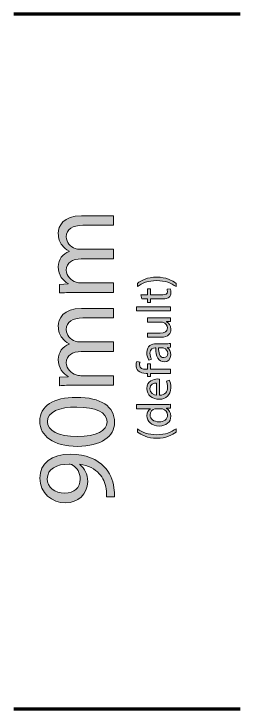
# Model space of a CAD drawing. Header units: inches. Extents: x -842 to 1422, y 2 to 295.
# Drawn here: x 940.5 to 969.7, y 163.2 to 253.2 of the extents above; entities that cross this region are included whole.
import ezdxf

# ---------------------------------------------------------------- set-up
doc = ezdxf.new("R2010")
doc.units = ezdxf.units.IN
doc.header["$MEASUREMENT"] = 0
doc.layers.add('Layer 1', color=7, linetype='Continuous')

# ---------------------------------------------------------------- blocks, each defined once
blk = doc.blocks.new('block 12')
at = {"layer": 'Layer 1', "true_color": 0xffffff}
h = blk.add_hatch(color=7, dxfattribs=at)
h.dxf.hatch_style = 2
edge = h.paths.add_edge_path()
edge.add_spline(control_points=[(948.257, 217.125), (947.537, 217.125), (946.947, 217.111), (946.372, 217.068), (946.372, 217.068), (946.372, 218.175), (946.372, 218.175), (946.372, 218.175), (947.494, 218.233), (947.494, 218.233), (947.494, 218.233), (947.494, 218.276), (947.494, 218.276), (946.832, 218.665), (946.213, 219.312), (946.213, 220.463), (946.213, 221.413), (946.789, 222.133), (947.609, 222.435), (947.609, 222.435), (947.609, 222.464), (947.609, 222.464), (947.221, 222.68), (946.919, 222.953), (946.703, 223.241), (946.387, 223.658), (946.213, 224.119), (946.213, 224.78), (946.213, 225.701), (946.818, 227.068), (949.235, 227.068), (949.235, 227.068), (953.336, 227.068), (953.336, 227.068), (953.336, 227.068), (953.336, 225.83), (953.336, 225.83), (953.336, 225.83), (949.393, 225.83), (949.393, 225.83), (948.055, 225.83), (947.25, 225.341), (947.25, 224.319), (947.25, 223.6), (947.782, 223.039), (948.4, 222.823), (948.573, 222.766), (948.803, 222.722), (949.034, 222.722), (949.034, 222.722), (953.336, 222.722), (953.336, 222.722), (953.336, 222.722), (953.336, 221.485), (953.336, 221.485), (953.336, 221.485), (949.163, 221.485), (949.163, 221.485), (948.055, 221.485), (947.25, 220.996), (947.25, 220.032), (947.25, 219.24), (947.883, 218.665), (948.516, 218.463), (948.702, 218.391), (948.918, 218.362), (949.134, 218.362), (949.134, 218.362), (953.336, 218.362), (953.336, 218.362), (953.336, 218.362), (953.336, 217.125), (953.336, 217.125), (953.336, 217.125), (948.257, 217.125), (948.257, 217.125)], knot_values=[0, 0, 0, 0, 1, 1, 1, 2, 2, 2, 3, 3, 3, 4, 4, 4, 5, 5, 5, 6, 6, 6, 7, 7, 7, 8, 8, 8, 9, 9, 9, 10, 10, 10, 11, 11, 11, 12, 12, 12, 13, 13, 13, 14, 14, 14, 15, 15, 15, 16, 16, 16, 17, 17, 17, 18, 18, 18, 19, 19, 19, 20, 20, 20, 21, 21, 21, 22, 22, 22, 23, 23, 23, 24, 24, 24, 25, 25, 25, 25], degree=3, periodic=1)
h = blk.add_hatch(color=7, dxfattribs=at)
h.dxf.hatch_style = 2
edge = h.paths.add_edge_path()
edge.add_spline(control_points=[(948.257, 205.126), (947.537, 205.126), (946.947, 205.111), (946.372, 205.068), (946.372, 205.068), (946.372, 206.176), (946.372, 206.176), (946.372, 206.176), (947.494, 206.234), (947.494, 206.234), (947.494, 206.234), (947.494, 206.277), (947.494, 206.277), (946.832, 206.665), (946.213, 207.313), (946.213, 208.464), (946.213, 209.414), (946.789, 210.133), (947.609, 210.435), (947.609, 210.435), (947.609, 210.464), (947.609, 210.464), (947.221, 210.68), (946.919, 210.954), (946.703, 211.242), (946.387, 211.659), (946.213, 212.119), (946.213, 212.781), (946.213, 213.702), (946.818, 215.069), (949.235, 215.069), (949.235, 215.069), (953.336, 215.069), (953.336, 215.069), (953.336, 215.069), (953.336, 213.831), (953.336, 213.831), (953.336, 213.831), (949.393, 213.831), (949.393, 213.831), (948.055, 213.831), (947.25, 213.342), (947.25, 212.32), (947.25, 211.601), (947.782, 211.04), (948.4, 210.824), (948.573, 210.766), (948.803, 210.723), (949.034, 210.723), (949.034, 210.723), (953.336, 210.723), (953.336, 210.723), (953.336, 210.723), (953.336, 209.486), (953.336, 209.486), (953.336, 209.486), (949.163, 209.486), (949.163, 209.486), (948.055, 209.486), (947.25, 208.996), (947.25, 208.032), (947.25, 207.241), (947.883, 206.665), (948.516, 206.464), (948.702, 206.392), (948.918, 206.363), (949.134, 206.363), (949.134, 206.363), (953.336, 206.363), (953.336, 206.363), (953.336, 206.363), (953.336, 205.126), (953.336, 205.126), (953.336, 205.126), (948.257, 205.126), (948.257, 205.126), (948.257, 205.126), (948.257, 205.126), (948.257, 205.126)], knot_values=[0, 0, 0, 0, 1, 1, 1, 2, 2, 2, 3, 3, 3, 4, 4, 4, 5, 5, 5, 6, 6, 6, 7, 7, 7, 8, 8, 8, 9, 9, 9, 10, 10, 10, 11, 11, 11, 12, 12, 12, 13, 13, 13, 14, 14, 14, 15, 15, 15, 16, 16, 16, 17, 17, 17, 18, 18, 18, 19, 19, 19, 20, 20, 20, 21, 21, 21, 22, 22, 22, 23, 23, 23, 24, 24, 24, 25, 25, 25, 26, 26, 26, 26], degree=3, periodic=1)
h = blk.add_hatch(color=7, dxfattribs=at)
h.dxf.hatch_style = 2
edge = h.paths.add_edge_path()
edge.add_spline(control_points=[(948.559, 203.558), (951.739, 203.558), (953.494, 202.379), (953.494, 200.306), (953.494, 198.479), (951.782, 197.242), (948.688, 197.213), (945.552, 197.213), (943.825, 198.566), (943.825, 200.465), (943.825, 202.436), (945.58, 203.558), (948.559, 203.558)], knot_values=[0, 0, 0, 0, 1, 1, 1, 2, 2, 2, 3, 3, 3, 4, 4, 4, 4], degree=3, periodic=1)
edge = h.paths.add_edge_path()
edge.add_spline(control_points=[(948.702, 198.48), (951.134, 198.48), (952.516, 199.228), (952.516, 200.379), (952.516, 201.674), (951.005, 202.293), (948.616, 202.293), (946.314, 202.293), (944.803, 201.703), (944.803, 200.393), (944.804, 199.285), (946.156, 198.48), (948.702, 198.48)], knot_values=[0, 0, 0, 0, 1, 1, 1, 2, 2, 2, 3, 3, 3, 4, 4, 4, 4], degree=3, periodic=1)
h = blk.add_hatch(color=7, dxfattribs=at)
h.dxf.hatch_style = 2
edge = h.paths.add_edge_path()
edge.add_spline(control_points=[(952.444, 190.696), (952.472, 190.969), (952.444, 191.285), (952.401, 191.717), (952.3, 192.451), (951.997, 193.142), (951.494, 193.674), (950.933, 194.293), (950.113, 194.739), (949.005, 194.912), (949.005, 194.912), (949.005, 194.868), (949.005, 194.868), (949.638, 194.351), (950.012, 193.602), (950.012, 192.667), (950.012, 190.984), (948.746, 189.904), (947.149, 189.904), (945.379, 189.904), (943.825, 191.185), (943.825, 193.099), (943.825, 195.012), (945.379, 196.192), (947.768, 196.192), (949.825, 196.192), (951.264, 195.502), (952.156, 194.581), (952.861, 193.862), (953.293, 192.869), (953.408, 191.862), (953.48, 191.401), (953.494, 190.999), (953.48, 190.696), (953.48, 190.696), (952.444, 190.696), (952.444, 190.696), (952.444, 190.696), (952.444, 190.696), (952.444, 190.696)], knot_values=[0, 0, 0, 0, 1, 1, 1, 2, 2, 2, 3, 3, 3, 4, 4, 4, 5, 5, 5, 6, 6, 6, 7, 7, 7, 8, 8, 8, 9, 9, 9, 10, 10, 10, 11, 11, 11, 12, 12, 12, 13, 13, 13, 13], degree=3, periodic=1)
edge = h.paths.add_edge_path()
edge.add_spline(control_points=[(947.062, 191.156), (948.228, 191.156), (949.048, 191.862), (949.048, 192.955), (949.048, 193.804), (948.631, 194.466), (948.07, 194.796), (947.955, 194.868), (947.811, 194.912), (947.609, 194.912), (946.012, 194.912), (944.789, 194.322), (944.789, 192.998), (944.789, 191.919), (945.739, 191.156), (947.062, 191.156)], knot_values=[0, 0, 0, 0, 1, 1, 1, 2, 2, 2, 3, 3, 3, 4, 4, 4, 5, 5, 5, 5], degree=3, periodic=1)
at = {"layer": 'Layer 1', "lineweight": 0}
for points, knots in [([(948.257, 217.125), (947.537, 217.125), (946.947, 217.111), (946.372, 217.068), (946.372, 217.068), (946.372, 218.175), (946.372, 218.175), (946.372, 218.175), (947.494, 218.233), (947.494, 218.233), (947.494, 218.233), (947.494, 218.276), (947.494, 218.276), (946.832, 218.665), (946.213, 219.312), (946.213, 220.463), (946.213, 221.413), (946.789, 222.133), (947.609, 222.435), (947.609, 222.435), (947.609, 222.464), (947.609, 222.464), (947.221, 222.68), (946.919, 222.953), (946.703, 223.241), (946.387, 223.658), (946.213, 224.119), (946.213, 224.78), (946.213, 225.701), (946.818, 227.068), (949.235, 227.068), (949.235, 227.068), (953.336, 227.068), (953.336, 227.068), (953.336, 227.068), (953.336, 225.83), (953.336, 225.83), (953.336, 225.83), (949.393, 225.83), (949.393, 225.83), (948.055, 225.83), (947.25, 225.341), (947.25, 224.319), (947.25, 223.6), (947.782, 223.039), (948.4, 222.823), (948.573, 222.766), (948.803, 222.722), (949.034, 222.722), (949.034, 222.722), (953.336, 222.722), (953.336, 222.722), (953.336, 222.722), (953.336, 221.485), (953.336, 221.485), (953.336, 221.485), (949.163, 221.485), (949.163, 221.485), (948.055, 221.485), (947.25, 220.996), (947.25, 220.032), (947.25, 219.24), (947.883, 218.665), (948.516, 218.463), (948.702, 218.391), (948.918, 218.362), (949.134, 218.362), (949.134, 218.362), (953.336, 218.362), (953.336, 218.362), (953.336, 218.362), (953.336, 217.125), (953.336, 217.125), (953.336, 217.125), (948.257, 217.125), (948.257, 217.125)], [0, 0, 0, 0, 1, 1, 1, 2, 2, 2, 3, 3, 3, 4, 4, 4, 5, 5, 5, 6, 6, 6, 7, 7, 7, 8, 8, 8, 9, 9, 9, 10, 10, 10, 11, 11, 11, 12, 12, 12, 13, 13, 13, 14, 14, 14, 15, 15, 15, 16, 16, 16, 17, 17, 17, 18, 18, 18, 19, 19, 19, 20, 20, 20, 21, 21, 21, 22, 22, 22, 23, 23, 23, 24, 24, 24, 25, 25, 25, 25]), ([(948.257, 205.126), (947.537, 205.126), (946.947, 205.111), (946.372, 205.068), (946.372, 205.068), (946.372, 206.176), (946.372, 206.176), (946.372, 206.176), (947.494, 206.234), (947.494, 206.234), (947.494, 206.234), (947.494, 206.277), (947.494, 206.277), (946.832, 206.665), (946.213, 207.313), (946.213, 208.464), (946.213, 209.414), (946.789, 210.133), (947.609, 210.435), (947.609, 210.435), (947.609, 210.464), (947.609, 210.464), (947.221, 210.68), (946.919, 210.954), (946.703, 211.242), (946.387, 211.659), (946.213, 212.119), (946.213, 212.781), (946.213, 213.702), (946.818, 215.069), (949.235, 215.069), (949.235, 215.069), (953.336, 215.069), (953.336, 215.069), (953.336, 215.069), (953.336, 213.831), (953.336, 213.831), (953.336, 213.831), (949.393, 213.831), (949.393, 213.831), (948.055, 213.831), (947.25, 213.342), (947.25, 212.32), (947.25, 211.601), (947.782, 211.04), (948.4, 210.824), (948.573, 210.766), (948.803, 210.723), (949.034, 210.723), (949.034, 210.723), (953.336, 210.723), (953.336, 210.723), (953.336, 210.723), (953.336, 209.486), (953.336, 209.486), (953.336, 209.486), (949.163, 209.486), (949.163, 209.486), (948.055, 209.486), (947.25, 208.996), (947.25, 208.032), (947.25, 207.241), (947.883, 206.665), (948.516, 206.464), (948.702, 206.392), (948.918, 206.363), (949.134, 206.363), (949.134, 206.363), (953.336, 206.363), (953.336, 206.363), (953.336, 206.363), (953.336, 205.126), (953.336, 205.126), (953.336, 205.126), (948.257, 205.126), (948.257, 205.126), (948.257, 205.126), (948.257, 205.126), (948.257, 205.126)], [0, 0, 0, 0, 1, 1, 1, 2, 2, 2, 3, 3, 3, 4, 4, 4, 5, 5, 5, 6, 6, 6, 7, 7, 7, 8, 8, 8, 9, 9, 9, 10, 10, 10, 11, 11, 11, 12, 12, 12, 13, 13, 13, 14, 14, 14, 15, 15, 15, 16, 16, 16, 17, 17, 17, 18, 18, 18, 19, 19, 19, 20, 20, 20, 21, 21, 21, 22, 22, 22, 23, 23, 23, 24, 24, 24, 25, 25, 25, 26, 26, 26, 26]), ([(948.559, 203.558), (951.739, 203.558), (953.494, 202.379), (953.494, 200.306), (953.494, 198.479), (951.782, 197.242), (948.688, 197.213), (945.552, 197.213), (943.825, 198.566), (943.825, 200.465), (943.825, 202.436), (945.58, 203.558), (948.559, 203.558)], [0, 0, 0, 0, 1, 1, 1, 2, 2, 2, 3, 3, 3, 4, 4, 4, 4]), ([(948.702, 198.48), (951.134, 198.48), (952.516, 199.228), (952.516, 200.379), (952.516, 201.674), (951.005, 202.293), (948.616, 202.293), (946.314, 202.293), (944.803, 201.703), (944.803, 200.393), (944.804, 199.285), (946.156, 198.48), (948.702, 198.48)], [0, 0, 0, 0, 1, 1, 1, 2, 2, 2, 3, 3, 3, 4, 4, 4, 4]), ([(952.444, 190.696), (952.472, 190.969), (952.444, 191.285), (952.401, 191.717), (952.3, 192.451), (951.997, 193.142), (951.494, 193.674), (950.933, 194.293), (950.113, 194.739), (949.005, 194.912), (949.005, 194.912), (949.005, 194.868), (949.005, 194.868), (949.638, 194.351), (950.012, 193.602), (950.012, 192.667), (950.012, 190.984), (948.746, 189.904), (947.149, 189.904), (945.379, 189.904), (943.825, 191.185), (943.825, 193.099), (943.825, 195.012), (945.379, 196.192), (947.768, 196.192), (949.825, 196.192), (951.264, 195.502), (952.156, 194.581), (952.861, 193.862), (953.293, 192.869), (953.408, 191.862), (953.48, 191.401), (953.494, 190.999), (953.48, 190.696), (953.48, 190.696), (952.444, 190.696), (952.444, 190.696), (952.444, 190.696), (952.444, 190.696), (952.444, 190.696)], [0, 0, 0, 0, 1, 1, 1, 2, 2, 2, 3, 3, 3, 4, 4, 4, 5, 5, 5, 6, 6, 6, 7, 7, 7, 8, 8, 8, 9, 9, 9, 10, 10, 10, 11, 11, 11, 12, 12, 12, 13, 13, 13, 13]), ([(947.062, 191.156), (948.228, 191.156), (949.048, 191.862), (949.048, 192.955), (949.048, 193.804), (948.631, 194.466), (948.07, 194.796), (947.955, 194.868), (947.811, 194.912), (947.609, 194.912), (946.012, 194.912), (944.789, 194.322), (944.789, 192.998), (944.789, 191.919), (945.739, 191.156), (947.062, 191.156)], [0, 0, 0, 0, 1, 1, 1, 2, 2, 2, 3, 3, 3, 4, 4, 4, 5, 5, 5, 5])]:
    blk.add_open_spline(points, degree=3, knots=knots, dxfattribs=at)
blk = doc.blocks.new('block 13')
at = {"layer": 'Layer 1', "true_color": 0xffffff}
h = blk.add_hatch(color=7, dxfattribs=at)
h.dxf.hatch_style = 2
edge = h.paths.add_edge_path()
edge.add_spline(control_points=[(961.45, 217.898), (960.842, 218.334), (960.044, 218.672), (958.938, 218.672), (957.839, 218.672), (957.052, 218.341), (956.445, 217.898), (956.445, 217.898), (956.445, 218.316), (956.445, 218.316), (956.948, 218.709), (957.734, 219.12), (958.944, 219.12), (960.148, 219.12), (960.928, 218.709), (961.45, 218.316), (961.45, 218.316), (961.45, 217.898), (961.45, 217.898), (961.45, 217.898), (961.45, 217.898), (961.45, 217.898)], knot_values=[0, 0, 0, 0, 1, 1, 1, 2, 2, 2, 3, 3, 3, 4, 4, 4, 5, 5, 5, 6, 6, 6, 7, 7, 7, 7], degree=3, periodic=1)
h = blk.add_hatch(color=7, dxfattribs=at)
h.dxf.hatch_style = 2
edge = h.paths.add_edge_path()
edge.add_spline(control_points=[(956.881, 216.842), (956.881, 216.842), (957.734, 216.842), (957.734, 216.842), (957.734, 216.842), (957.734, 217.615), (957.734, 217.615), (957.734, 217.615), (958.146, 217.615), (958.146, 217.615), (958.146, 217.615), (958.146, 216.842), (958.146, 216.842), (958.146, 216.842), (959.749, 216.842), (959.749, 216.842), (960.117, 216.842), (960.327, 216.946), (960.327, 217.247), (960.327, 217.388), (960.308, 217.492), (960.29, 217.56), (960.29, 217.56), (960.695, 217.585), (960.695, 217.585), (960.738, 217.48), (960.769, 217.315), (960.769, 217.106), (960.769, 216.854), (960.689, 216.651), (960.542, 216.522), (960.382, 216.369), (960.117, 216.313), (959.767, 216.313), (959.767, 216.313), (958.146, 216.313), (958.146, 216.313), (958.146, 216.313), (958.146, 215.852), (958.146, 215.852), (958.146, 215.852), (957.734, 215.852), (957.734, 215.852), (957.734, 215.852), (957.734, 216.313), (957.734, 216.313), (957.734, 216.313), (957.022, 216.313), (957.022, 216.313), (957.022, 216.313), (956.881, 216.842), (956.881, 216.842)], knot_values=[0, 0, 0, 0, 1, 1, 1, 2, 2, 2, 3, 3, 3, 4, 4, 4, 5, 5, 5, 6, 6, 6, 7, 7, 7, 8, 8, 8, 9, 9, 9, 10, 10, 10, 11, 11, 11, 12, 12, 12, 13, 13, 13, 14, 14, 14, 15, 15, 15, 16, 16, 16, 17, 17, 17, 17], degree=3, periodic=1)
h = blk.add_hatch(color=7, dxfattribs=at)
h.dxf.hatch_style = 2
h.paths.add_polyline_path([(956.346, 214.741), (956.346, 215.282), (960.707, 215.282), (960.707, 214.741)])
h = blk.add_hatch(color=7, dxfattribs=at)
h.dxf.hatch_style = 2
edge = h.paths.add_edge_path()
edge.add_spline(control_points=[(959.897, 213.844), (960.203, 213.844), (960.474, 213.85), (960.707, 213.868), (960.707, 213.868), (960.707, 213.389), (960.707, 213.389), (960.707, 213.389), (960.222, 213.359), (960.222, 213.359), (960.222, 213.359), (960.222, 213.346), (960.222, 213.346), (960.462, 213.205), (960.774, 212.891), (960.774, 212.363), (960.774, 211.896), (960.517, 211.337), (959.473, 211.337), (959.473, 211.337), (957.734, 211.337), (957.734, 211.337), (957.734, 211.337), (957.734, 211.878), (957.734, 211.878), (957.734, 211.878), (959.38, 211.878), (959.38, 211.878), (959.946, 211.878), (960.327, 212.05), (960.327, 212.541), (960.327, 212.903), (960.074, 213.155), (959.835, 213.254), (959.755, 213.284), (959.656, 213.303), (959.558, 213.303), (959.558, 213.303), (957.734, 213.303), (957.734, 213.303), (957.734, 213.303), (957.734, 213.843), (957.734, 213.843), (957.734, 213.843), (959.897, 213.843), (959.897, 213.843), (959.897, 213.843), (959.897, 213.844), (959.897, 213.844)], knot_values=[0, 0, 0, 0, 1, 1, 1, 2, 2, 2, 3, 3, 3, 4, 4, 4, 5, 5, 5, 6, 6, 6, 7, 7, 7, 8, 8, 8, 9, 9, 9, 10, 10, 10, 11, 11, 11, 12, 12, 12, 13, 13, 13, 14, 14, 14, 15, 15, 15, 16, 16, 16, 16], degree=3, periodic=1)
h = blk.add_hatch(color=7, dxfattribs=at)
h.dxf.hatch_style = 2
edge = h.paths.add_edge_path()
edge.add_spline(control_points=[(960.707, 210.042), (960.707, 210.042), (960.332, 209.999), (960.332, 209.999), (960.332, 209.999), (960.332, 209.981), (960.332, 209.981), (960.566, 209.815), (960.774, 209.496), (960.774, 209.071), (960.774, 208.47), (960.351, 208.162), (959.921, 208.162), (959.202, 208.162), (958.809, 208.801), (958.816, 209.95), (958.816, 209.95), (958.754, 209.95), (958.754, 209.95), (958.509, 209.95), (958.066, 209.882), (958.066, 209.274), (958.066, 208.997), (958.152, 208.709), (958.287, 208.5), (958.287, 208.5), (957.931, 208.377), (957.931, 208.377), (957.771, 208.623), (957.667, 208.979), (957.667, 209.354), (957.667, 210.263), (958.287, 210.484), (958.883, 210.484), (958.883, 210.484), (959.994, 210.484), (959.994, 210.484), (960.252, 210.484), (960.504, 210.496), (960.707, 210.533), (960.707, 210.533), (960.707, 210.042), (960.707, 210.042), (960.707, 210.042), (960.707, 210.042), (960.707, 210.042)], knot_values=[0, 0, 0, 0, 1, 1, 1, 2, 2, 2, 3, 3, 3, 4, 4, 4, 5, 5, 5, 6, 6, 6, 7, 7, 7, 8, 8, 8, 9, 9, 9, 10, 10, 10, 11, 11, 11, 12, 12, 12, 13, 13, 13, 14, 14, 14, 15, 15, 15, 15], degree=3, periodic=1)
edge = h.paths.add_edge_path()
edge.add_spline(control_points=[(959.19, 209.962), (959.178, 209.373), (959.282, 208.703), (959.859, 208.703), (960.209, 208.703), (960.375, 208.936), (960.375, 209.213), (960.375, 209.6), (960.13, 209.845), (959.878, 209.931), (959.823, 209.95), (959.761, 209.962), (959.706, 209.962), (959.706, 209.962), (959.19, 209.962), (959.19, 209.962)], knot_values=[0, 0, 0, 0, 1, 1, 1, 2, 2, 2, 3, 3, 3, 4, 4, 4, 5, 5, 5, 5], degree=3, periodic=1)
h = blk.add_hatch(color=7, dxfattribs=at)
h.dxf.hatch_style = 2
edge = h.paths.add_edge_path()
edge.add_spline(control_points=[(960.707, 206.658), (960.707, 206.658), (958.146, 206.658), (958.146, 206.658), (958.146, 206.658), (958.146, 206.24), (958.146, 206.24), (958.146, 206.24), (957.734, 206.24), (957.734, 206.24), (957.734, 206.24), (957.734, 206.658), (957.734, 206.658), (957.734, 206.658), (957.593, 206.658), (957.593, 206.658), (957.176, 206.658), (956.795, 206.75), (956.556, 207.002), (956.359, 207.204), (956.279, 207.474), (956.279, 207.727), (956.279, 207.917), (956.322, 208.083), (956.365, 208.187), (956.365, 208.187), (956.783, 208.113), (956.783, 208.113), (956.746, 208.033), (956.716, 207.923), (956.716, 207.769), (956.716, 207.309), (957.121, 207.192), (957.576, 207.192), (957.576, 207.192), (957.735, 207.192), (957.735, 207.192), (957.735, 207.192), (957.735, 207.91), (957.735, 207.91), (957.735, 207.91), (958.147, 207.91), (958.147, 207.91), (958.147, 207.91), (958.147, 207.192), (958.147, 207.192), (958.147, 207.192), (960.708, 207.192), (960.708, 207.192), (960.708, 207.192), (960.708, 206.658), (960.708, 206.658), (960.708, 206.658), (960.707, 206.658), (960.707, 206.658)], knot_values=[0, 0, 0, 0, 1, 1, 1, 2, 2, 2, 3, 3, 3, 4, 4, 4, 5, 5, 5, 6, 6, 6, 7, 7, 7, 8, 8, 8, 9, 9, 9, 10, 10, 10, 11, 11, 11, 12, 12, 12, 13, 13, 13, 14, 14, 14, 15, 15, 15, 16, 16, 16, 17, 17, 17, 18, 18, 18, 18], degree=3, periodic=1)
h = blk.add_hatch(color=7, dxfattribs=at)
h.dxf.hatch_style = 2
edge = h.paths.add_edge_path()
edge.add_spline(control_points=[(959.319, 203.826), (960.05, 203.838), (960.351, 204.305), (960.351, 204.846), (960.351, 205.233), (960.284, 205.466), (960.197, 205.669), (960.197, 205.669), (960.584, 205.761), (960.584, 205.761), (960.67, 205.57), (960.768, 205.245), (960.768, 204.772), (960.768, 203.857), (960.166, 203.31), (959.27, 203.31), (958.373, 203.31), (957.667, 203.838), (957.667, 204.704), (957.667, 205.675), (958.52, 205.933), (959.067, 205.933), (959.178, 205.933), (959.264, 205.92), (959.319, 205.914), (959.319, 205.914), (959.319, 203.826), (959.319, 203.826)], knot_values=[0, 0, 0, 0, 1, 1, 1, 2, 2, 2, 3, 3, 3, 4, 4, 4, 5, 5, 5, 6, 6, 6, 7, 7, 7, 8, 8, 8, 9, 9, 9, 9], degree=3, periodic=1)
edge = h.paths.add_edge_path()
edge.add_spline(control_points=[(958.932, 205.41), (958.587, 205.417), (958.053, 205.269), (958.053, 204.661), (958.053, 204.115), (958.557, 203.875), (958.932, 203.832), (958.932, 203.832), (958.932, 205.41), (958.932, 205.41)], knot_values=[0, 0, 0, 0, 1, 1, 1, 2, 2, 2, 3, 3, 3, 3], degree=3, periodic=1)
h = blk.add_hatch(color=7, dxfattribs=at)
h.dxf.hatch_style = 2
edge = h.paths.add_edge_path()
edge.add_spline(control_points=[(956.346, 202.628), (956.346, 202.628), (959.939, 202.628), (959.939, 202.628), (960.203, 202.628), (960.505, 202.634), (960.707, 202.653), (960.707, 202.653), (960.707, 202.168), (960.707, 202.168), (960.707, 202.168), (960.191, 202.143), (960.191, 202.143), (960.191, 202.143), (960.191, 202.131), (960.191, 202.131), (960.523, 201.965), (960.774, 201.603), (960.774, 201.117), (960.774, 200.398), (960.166, 199.846), (959.263, 199.846), (958.275, 199.839), (957.667, 200.454), (957.667, 201.178), (957.667, 201.633), (957.882, 201.94), (958.121, 202.075), (958.121, 202.075), (958.121, 202.088), (958.121, 202.088), (958.121, 202.088), (956.346, 202.088), (956.346, 202.088), (956.346, 202.088), (956.346, 202.628), (956.346, 202.628), (956.346, 202.628), (956.346, 202.628), (956.346, 202.628)], knot_values=[0, 0, 0, 0, 1, 1, 1, 2, 2, 2, 3, 3, 3, 4, 4, 4, 5, 5, 5, 6, 6, 6, 7, 7, 7, 8, 8, 8, 9, 9, 9, 10, 10, 10, 11, 11, 11, 12, 12, 12, 13, 13, 13, 13], degree=3, periodic=1)
edge = h.paths.add_edge_path()
edge.add_spline(control_points=[(958.944, 202.088), (958.877, 202.088), (958.785, 202.082), (958.717, 202.063), (958.373, 201.983), (958.091, 201.689), (958.091, 201.283), (958.091, 200.724), (958.582, 200.393), (959.239, 200.393), (959.841, 200.393), (960.339, 200.687), (960.339, 201.271), (960.339, 201.633), (960.099, 201.965), (959.694, 202.063), (959.62, 202.082), (959.546, 202.088), (959.46, 202.088), (959.46, 202.088), (958.944, 202.088), (958.944, 202.088)], knot_values=[0, 0, 0, 0, 1, 1, 1, 2, 2, 2, 3, 3, 3, 4, 4, 4, 5, 5, 5, 6, 6, 6, 7, 7, 7, 7], degree=3, periodic=1)
h = blk.add_hatch(color=7, dxfattribs=at)
h.dxf.hatch_style = 2
edge = h.paths.add_edge_path()
edge.add_spline(control_points=[(956.445, 199.489), (957.046, 199.041), (957.845, 198.716), (958.957, 198.716), (960.05, 198.716), (960.836, 199.054), (961.45, 199.489), (961.45, 199.489), (961.45, 199.066), (961.45, 199.066), (960.94, 198.679), (960.154, 198.261), (958.957, 198.261), (957.747, 198.267), (956.961, 198.679), (956.445, 199.066), (956.445, 199.066), (956.445, 199.489), (956.445, 199.489)], knot_values=[0, 0, 0, 0, 1, 1, 1, 2, 2, 2, 3, 3, 3, 4, 4, 4, 5, 5, 5, 6, 6, 6, 6], degree=3, periodic=1)
at = {"layer": 'Layer 1', "lineweight": 0}
blk.add_lwpolyline([(956.346, 214.741), (956.346, 215.282), (960.707, 215.282), (960.707, 214.741), (956.346, 214.741)], dxfattribs=at)
for points, knots in [([(961.45, 217.898), (960.842, 218.334), (960.044, 218.672), (958.938, 218.672), (957.839, 218.672), (957.052, 218.341), (956.445, 217.898), (956.445, 217.898), (956.445, 218.316), (956.445, 218.316), (956.948, 218.709), (957.734, 219.12), (958.944, 219.12), (960.148, 219.12), (960.928, 218.709), (961.45, 218.316), (961.45, 218.316), (961.45, 217.898), (961.45, 217.898), (961.45, 217.898), (961.45, 217.898), (961.45, 217.898)], [0, 0, 0, 0, 1, 1, 1, 2, 2, 2, 3, 3, 3, 4, 4, 4, 5, 5, 5, 6, 6, 6, 7, 7, 7, 7]), ([(956.881, 216.842), (956.881, 216.842), (957.734, 216.842), (957.734, 216.842), (957.734, 216.842), (957.734, 217.615), (957.734, 217.615), (957.734, 217.615), (958.146, 217.615), (958.146, 217.615), (958.146, 217.615), (958.146, 216.842), (958.146, 216.842), (958.146, 216.842), (959.749, 216.842), (959.749, 216.842), (960.117, 216.842), (960.327, 216.946), (960.327, 217.247), (960.327, 217.388), (960.308, 217.492), (960.29, 217.56), (960.29, 217.56), (960.695, 217.585), (960.695, 217.585), (960.738, 217.48), (960.769, 217.315), (960.769, 217.106), (960.769, 216.854), (960.689, 216.651), (960.542, 216.522), (960.382, 216.369), (960.117, 216.313), (959.767, 216.313), (959.767, 216.313), (958.146, 216.313), (958.146, 216.313), (958.146, 216.313), (958.146, 215.852), (958.146, 215.852), (958.146, 215.852), (957.734, 215.852), (957.734, 215.852), (957.734, 215.852), (957.734, 216.313), (957.734, 216.313), (957.734, 216.313), (957.022, 216.313), (957.022, 216.313), (957.022, 216.313), (956.881, 216.842), (956.881, 216.842)], [0, 0, 0, 0, 1, 1, 1, 2, 2, 2, 3, 3, 3, 4, 4, 4, 5, 5, 5, 6, 6, 6, 7, 7, 7, 8, 8, 8, 9, 9, 9, 10, 10, 10, 11, 11, 11, 12, 12, 12, 13, 13, 13, 14, 14, 14, 15, 15, 15, 16, 16, 16, 17, 17, 17, 17]), ([(959.897, 213.844), (960.203, 213.844), (960.474, 213.85), (960.707, 213.868), (960.707, 213.868), (960.707, 213.389), (960.707, 213.389), (960.707, 213.389), (960.222, 213.359), (960.222, 213.359), (960.222, 213.359), (960.222, 213.346), (960.222, 213.346), (960.462, 213.205), (960.774, 212.891), (960.774, 212.363), (960.774, 211.896), (960.517, 211.337), (959.473, 211.337), (959.473, 211.337), (957.734, 211.337), (957.734, 211.337), (957.734, 211.337), (957.734, 211.878), (957.734, 211.878), (957.734, 211.878), (959.38, 211.878), (959.38, 211.878), (959.946, 211.878), (960.327, 212.05), (960.327, 212.541), (960.327, 212.903), (960.074, 213.155), (959.835, 213.254), (959.755, 213.284), (959.656, 213.303), (959.558, 213.303), (959.558, 213.303), (957.734, 213.303), (957.734, 213.303), (957.734, 213.303), (957.734, 213.843), (957.734, 213.843), (957.734, 213.843), (959.897, 213.843), (959.897, 213.843), (959.897, 213.843), (959.897, 213.844), (959.897, 213.844)], [0, 0, 0, 0, 1, 1, 1, 2, 2, 2, 3, 3, 3, 4, 4, 4, 5, 5, 5, 6, 6, 6, 7, 7, 7, 8, 8, 8, 9, 9, 9, 10, 10, 10, 11, 11, 11, 12, 12, 12, 13, 13, 13, 14, 14, 14, 15, 15, 15, 16, 16, 16, 16]), ([(960.707, 210.042), (960.707, 210.042), (960.332, 209.999), (960.332, 209.999), (960.332, 209.999), (960.332, 209.981), (960.332, 209.981), (960.566, 209.815), (960.774, 209.496), (960.774, 209.071), (960.774, 208.47), (960.351, 208.162), (959.921, 208.162), (959.202, 208.162), (958.809, 208.801), (958.816, 209.95), (958.816, 209.95), (958.754, 209.95), (958.754, 209.95), (958.509, 209.95), (958.066, 209.882), (958.066, 209.274), (958.066, 208.997), (958.152, 208.709), (958.287, 208.5), (958.287, 208.5), (957.931, 208.377), (957.931, 208.377), (957.771, 208.623), (957.667, 208.979), (957.667, 209.354), (957.667, 210.263), (958.287, 210.484), (958.883, 210.484), (958.883, 210.484), (959.994, 210.484), (959.994, 210.484), (960.252, 210.484), (960.504, 210.496), (960.707, 210.533), (960.707, 210.533), (960.707, 210.042), (960.707, 210.042), (960.707, 210.042), (960.707, 210.042), (960.707, 210.042)], [0, 0, 0, 0, 1, 1, 1, 2, 2, 2, 3, 3, 3, 4, 4, 4, 5, 5, 5, 6, 6, 6, 7, 7, 7, 8, 8, 8, 9, 9, 9, 10, 10, 10, 11, 11, 11, 12, 12, 12, 13, 13, 13, 14, 14, 14, 15, 15, 15, 15]), ([(959.19, 209.962), (959.178, 209.373), (959.282, 208.703), (959.859, 208.703), (960.209, 208.703), (960.375, 208.936), (960.375, 209.213), (960.375, 209.6), (960.13, 209.845), (959.878, 209.931), (959.823, 209.95), (959.761, 209.962), (959.706, 209.962), (959.706, 209.962), (959.19, 209.962), (959.19, 209.962)], [0, 0, 0, 0, 1, 1, 1, 2, 2, 2, 3, 3, 3, 4, 4, 4, 5, 5, 5, 5]), ([(960.707, 206.658), (960.707, 206.658), (958.146, 206.658), (958.146, 206.658), (958.146, 206.658), (958.146, 206.24), (958.146, 206.24), (958.146, 206.24), (957.734, 206.24), (957.734, 206.24), (957.734, 206.24), (957.734, 206.658), (957.734, 206.658), (957.734, 206.658), (957.593, 206.658), (957.593, 206.658), (957.176, 206.658), (956.795, 206.75), (956.556, 207.002), (956.359, 207.204), (956.279, 207.474), (956.279, 207.727), (956.279, 207.917), (956.322, 208.083), (956.365, 208.187), (956.365, 208.187), (956.783, 208.113), (956.783, 208.113), (956.746, 208.033), (956.716, 207.923), (956.716, 207.769), (956.716, 207.309), (957.121, 207.192), (957.576, 207.192), (957.576, 207.192), (957.735, 207.192), (957.735, 207.192), (957.735, 207.192), (957.735, 207.91), (957.735, 207.91), (957.735, 207.91), (958.147, 207.91), (958.147, 207.91), (958.147, 207.91), (958.147, 207.192), (958.147, 207.192), (958.147, 207.192), (960.708, 207.192), (960.708, 207.192), (960.708, 207.192), (960.708, 206.658), (960.708, 206.658), (960.708, 206.658), (960.707, 206.658), (960.707, 206.658)], [0, 0, 0, 0, 1, 1, 1, 2, 2, 2, 3, 3, 3, 4, 4, 4, 5, 5, 5, 6, 6, 6, 7, 7, 7, 8, 8, 8, 9, 9, 9, 10, 10, 10, 11, 11, 11, 12, 12, 12, 13, 13, 13, 14, 14, 14, 15, 15, 15, 16, 16, 16, 17, 17, 17, 18, 18, 18, 18]), ([(959.319, 203.826), (960.05, 203.838), (960.351, 204.305), (960.351, 204.846), (960.351, 205.233), (960.284, 205.466), (960.197, 205.669), (960.197, 205.669), (960.584, 205.761), (960.584, 205.761), (960.67, 205.57), (960.768, 205.245), (960.768, 204.772), (960.768, 203.857), (960.166, 203.31), (959.27, 203.31), (958.373, 203.31), (957.667, 203.838), (957.667, 204.704), (957.667, 205.675), (958.52, 205.933), (959.067, 205.933), (959.178, 205.933), (959.264, 205.92), (959.319, 205.914), (959.319, 205.914), (959.319, 203.826), (959.319, 203.826)], [0, 0, 0, 0, 1, 1, 1, 2, 2, 2, 3, 3, 3, 4, 4, 4, 5, 5, 5, 6, 6, 6, 7, 7, 7, 8, 8, 8, 9, 9, 9, 9]), ([(958.932, 205.41), (958.587, 205.417), (958.053, 205.269), (958.053, 204.661), (958.053, 204.115), (958.557, 203.875), (958.932, 203.832), (958.932, 203.832), (958.932, 205.41), (958.932, 205.41)], [0, 0, 0, 0, 1, 1, 1, 2, 2, 2, 3, 3, 3, 3]), ([(956.346, 202.628), (956.346, 202.628), (959.939, 202.628), (959.939, 202.628), (960.203, 202.628), (960.505, 202.634), (960.707, 202.653), (960.707, 202.653), (960.707, 202.168), (960.707, 202.168), (960.707, 202.168), (960.191, 202.143), (960.191, 202.143), (960.191, 202.143), (960.191, 202.131), (960.191, 202.131), (960.523, 201.965), (960.774, 201.603), (960.774, 201.117), (960.774, 200.398), (960.166, 199.846), (959.263, 199.846), (958.275, 199.839), (957.667, 200.454), (957.667, 201.178), (957.667, 201.633), (957.882, 201.94), (958.121, 202.075), (958.121, 202.075), (958.121, 202.088), (958.121, 202.088), (958.121, 202.088), (956.346, 202.088), (956.346, 202.088), (956.346, 202.088), (956.346, 202.628), (956.346, 202.628), (956.346, 202.628), (956.346, 202.628), (956.346, 202.628)], [0, 0, 0, 0, 1, 1, 1, 2, 2, 2, 3, 3, 3, 4, 4, 4, 5, 5, 5, 6, 6, 6, 7, 7, 7, 8, 8, 8, 9, 9, 9, 10, 10, 10, 11, 11, 11, 12, 12, 12, 13, 13, 13, 13]), ([(958.944, 202.088), (958.877, 202.088), (958.785, 202.082), (958.717, 202.063), (958.373, 201.983), (958.091, 201.689), (958.091, 201.283), (958.091, 200.724), (958.582, 200.393), (959.239, 200.393), (959.841, 200.393), (960.339, 200.687), (960.339, 201.271), (960.339, 201.633), (960.099, 201.965), (959.694, 202.063), (959.62, 202.082), (959.546, 202.088), (959.46, 202.088), (959.46, 202.088), (958.944, 202.088), (958.944, 202.088)], [0, 0, 0, 0, 1, 1, 1, 2, 2, 2, 3, 3, 3, 4, 4, 4, 5, 5, 5, 6, 6, 6, 7, 7, 7, 7]), ([(956.445, 199.489), (957.046, 199.041), (957.845, 198.716), (958.957, 198.716), (960.05, 198.716), (960.836, 199.054), (961.45, 199.489), (961.45, 199.489), (961.45, 199.066), (961.45, 199.066), (960.94, 198.679), (960.154, 198.261), (958.957, 198.261), (957.747, 198.267), (956.961, 198.679), (956.445, 199.066), (956.445, 199.066), (956.445, 199.489), (956.445, 199.489)], [0, 0, 0, 0, 1, 1, 1, 2, 2, 2, 3, 3, 3, 4, 4, 4, 5, 5, 5, 6, 6, 6, 6])]:
    blk.add_open_spline(points, degree=3, knots=knots, dxfattribs=at)
blk = doc.blocks.new('block 11')
at = {"layer": 'Layer 1', "color": 7, "lineweight": 200, "true_color": 0xffffff}
for points in [[(940.473, 253.198), (969.725, 253.198)], [(969.725, 163.198), (940.473, 163.198)]]:
    blk.add_lwpolyline(points, dxfattribs=at)
at = {"layer": 'Layer 1'}
for name in ['block 12', 'block 13']:
    blk.add_blockref(name, (0, 0), dxfattribs=at)
blk = doc.blocks.new('block 3')
at = {"layer": 'Layer 1'}
blk.add_blockref('block 11', (0, 0), dxfattribs=at)

msp = doc.modelspace()

# ---------------------------------------------------------------- block references
at = {"layer": 'Layer 1'}
msp.add_blockref('block 3', (0, 0), dxfattribs=at)

doc.saveas('drawing.dxf')
